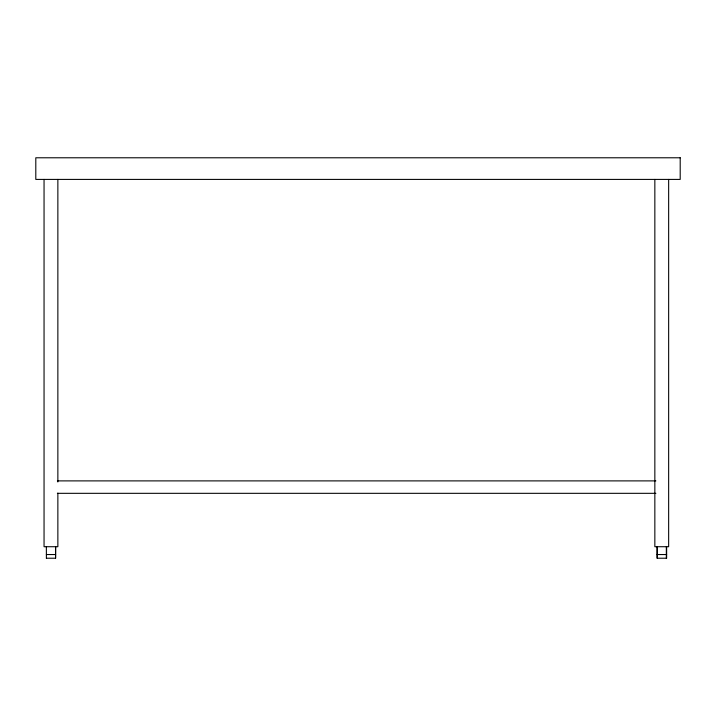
<?xml version="1.0" encoding="UTF-8"?>
<svg xmlns="http://www.w3.org/2000/svg" width="716" height="716" viewBox="0 0 716 716"><rect width="100%" height="100%" fill="white"/><g stroke="black" fill="none" stroke-linecap="round" stroke-linejoin="round"><path stroke-width="1.07" d="M57.378 480.892L655.874 480.892M57.378 493.324L655.874 493.324M46.352 554.542L55.606 554.542M657.136 554.542L666.632 554.542M46.352 558.22L55.606 558.22L55.606 546.72L55.553 558.22M668.654 179.412L668.654 546.72L654.845 546.72L654.845 179.412M666.632 546.72L666.632 558.22L657.136 558.22L657.136 546.72M666.336 546.72L666.336 558.22M657.216 546.72L657.216 558.22M57.862 179.412L57.862 481.966M57.862 493.127L57.862 546.72L44.052 546.72L44.052 179.412M46.352 546.72L46.397 558.22M680.2 157.78L35.8 157.78L35.8 179.412L680.2 179.412L680.2 157.78"/></g></svg>
